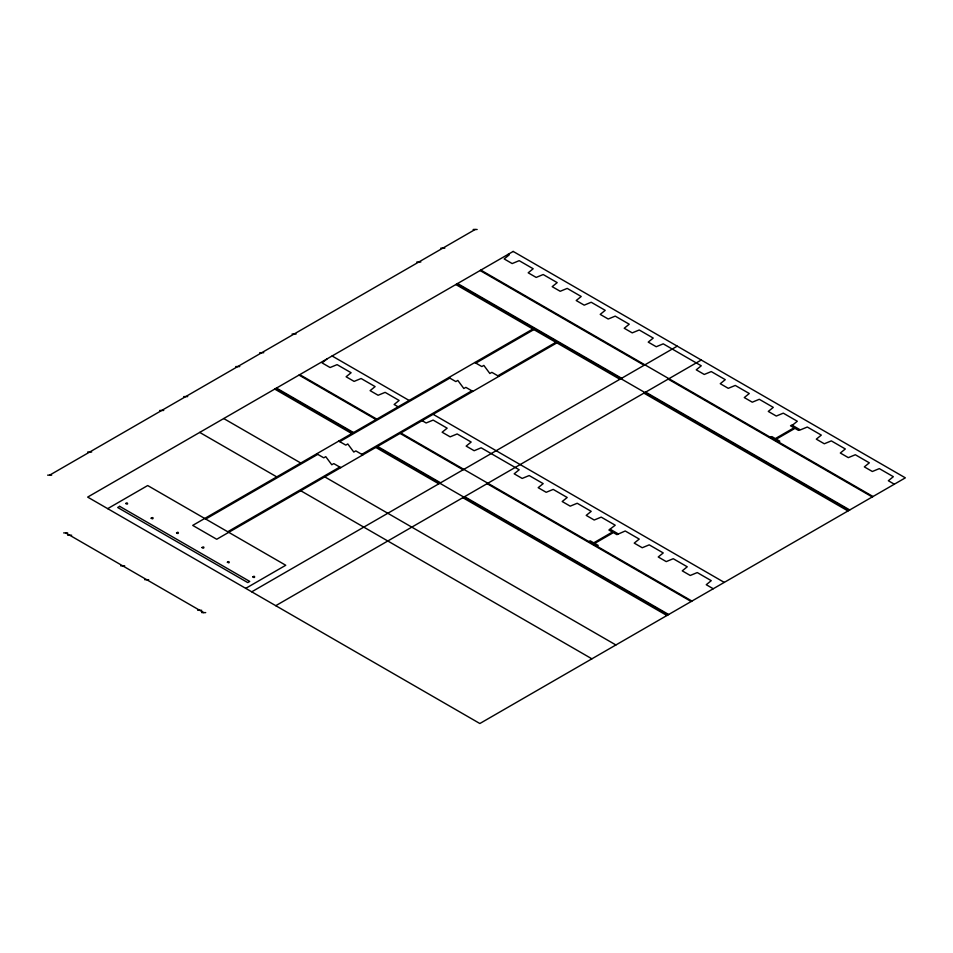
<?xml version="1.0" encoding="UTF-8"?>
<svg xmlns="http://www.w3.org/2000/svg" width="953" height="953" viewBox="0 0 953 953"><rect width="100%" height="100%" fill="white"/><g stroke="black" fill="none" stroke-linecap="round" stroke-linejoin="round"><path stroke-width="1.43" d="M327.093 358.864L322.09 362.914L330.095 367.524L337.1 364.642L351.109 372.73L346.106 376.769L354.111 381.391L361.104 378.508L375.113 386.596L370.109 390.635L378.115 395.257L385.119 392.362L399.128 400.451L394.125 404.501L398.128 406.812M588.894 541.578L590.205 540.816L593.731 542.841L612.422 532.048L608.896 530.023L615.221 525.21L601.212 517.134L594.207 520.016L586.214 515.394L591.205 511.356L577.208 503.267L570.204 506.15L562.199 501.528L567.202 497.49L553.193 489.401L546.188 492.296L538.183 487.674L543.186 483.624L529.189 475.547L522.184 478.43L514.179 473.808L519.182 469.769L481.158 447.815L474.153 450.709L466.16 446.087L471.163 442.037L457.154 433.949L450.15 436.843L442.144 432.221L447.148 428.183L433.139 420.094L426.134 422.977L422.131 420.666M792.3 425.288L797.304 421.25L783.295 413.161L776.29 416.044L768.285 411.422L773.288 407.384L759.291 399.295L752.286 402.19L744.281 397.568L749.284 393.518L735.275 385.441L728.271 388.324L720.265 383.702L725.269 379.663L711.26 371.575L704.255 374.458L696.262 369.835L701.265 365.797L663.24 343.842L656.236 346.737L648.231 342.115L653.234 338.077L639.237 329.988L632.232 332.871L624.227 328.249L629.23 324.211L615.221 316.122L608.217 319.017L600.211 314.395L605.215 310.344L591.205 302.256L584.213 305.151L576.208 300.529L581.211 296.49L567.202 288.402L560.197 291.284L552.192 286.662L557.195 282.624L543.186 274.535L536.182 277.418L528.188 272.808L533.18 268.758L519.182 260.669L512.178 263.564L504.173 258.942L509.176 254.904L508.175 254.32M49.651 475.154L475.154 229.482M107.677 508.652L147.691 485.542L285.757 565.26L245.743 588.358M532.87 329.011L192.709 525.401L216.724 539.267L556.874 342.877M205.717 519.051L317.766 454.355M339.78 441.644L449.828 378.115M475.845 363.093L533.871 329.595M227.731 531.75L339.78 467.065M361.795 454.355L471.842 390.813M497.847 375.804L555.873 342.306M251.735 591.825L677.249 346.153M275.751 605.691L701.265 360.02M770.489 437.332L771.811 436.569L775.337 438.594L794.016 427.814L790.502 425.777L791.824 425.014L800.306 429.91L807.31 427.027L821.307 435.104L816.316 439.154L824.309 443.776L831.314 440.882L845.323 448.97L840.32 453.02L848.325 457.631L855.329 454.748L869.339 462.836L864.335 466.875L872.34 471.497L879.333 468.614L893.342 476.691L888.339 480.741L894.343 484.207M596.888 546.188L598.21 545.426L594.696 543.401L613.387 532.608L616.901 534.645L625.228 530.988L639.237 539.076L634.233 543.115L642.239 547.737L649.231 544.854L663.24 552.943L658.237 556.981L666.242 561.603L673.247 558.72L687.256 566.797L682.253 570.847L690.258 575.469L697.262 572.574L711.26 580.663L706.256 584.713L713.261 588.751M778.494 441.954L779.816 441.191L776.29 439.154L794.981 428.362L798.507 430.399L799.829 429.636M473.153 229.482L477.155 229.482M440.822 248.149L444.825 248.149M416.818 262.015L420.821 262.015M292.083 334.026L296.085 334.026M259.74 352.693L263.743 352.693M235.736 366.56L239.739 366.56M183.715 396.591L187.717 396.591M159.699 410.457L163.702 410.457M87.664 452.044L91.667 452.044M47.65 475.154L51.653 475.154M63.66 532.906L67.663 532.906M67.663 535.217L71.666 535.217M120.686 565.832L124.688 565.832M144.689 579.698L148.692 579.698M197.712 610.301L201.714 610.301M201.714 612.612L205.717 612.612M480.836 270.104L873.019 496.525M480.086 270.533L644.168 365.261M668.172 379.127L872.269 496.954M457.583 283.529L621.654 378.258M645.669 392.124L849.754 509.95M456.832 283.958L849.004 510.379M455.832 284.542L619.903 379.27M643.918 393.124L848.003 510.963M474.844 362.521L481.837 366.56L483.838 365.404L489.842 373.493L491.843 372.337L498.848 376.375M448.827 377.531L455.832 381.581L457.833 380.426L463.837 388.514L465.838 387.359L472.843 391.397M332.097 355.981L409.135 400.451M433.139 414.317L724.268 582.402M610.218 529.26L618.223 533.883M299.766 374.648L376.792 419.117M400.808 432.984L691.938 601.069M299.016 375.077L376.042 419.558M400.057 433.412L463.087 469.805M487.09 483.671L691.187 601.498M276.501 388.074L353.539 432.555M377.543 446.409L440.572 482.802M464.587 496.668L668.672 614.494M275.751 388.514L352.789 432.984M376.792 446.85L667.922 614.923M274.75 389.086L351.788 433.555M375.792 447.422L438.821 483.814M462.836 497.68L666.921 615.507M338.78 441.072L345.784 445.111L347.785 443.955L353.789 452.044L355.791 450.888L362.795 454.926M316.765 453.783L323.77 457.821L325.771 456.666L331.775 464.754L333.776 463.599L340.781 467.637M223.729 418.546L300.767 463.015M324.77 476.881L615.9 644.967M199.713 432.412L276.751 476.881M300.767 490.747L591.896 658.821M65.662 532.906L203.716 612.612M125.76 503.518C128.619 505.769 127.773 501.29 125.76 503.47M151.17 518.194C153.481 520.541 154.029 515.99 151.182 518.146M176.579 532.858C179.081 535.229 178.997 530.595 176.579 532.858M201.988 547.534C204.395 549.893 204.704 545.247 201.988 547.534M227.398 562.199C230.149 564.486 229.554 559.947 227.398 562.199M252.807 576.875C255.249 579.221 255.321 574.695 252.819 576.827M513.179 251.437L87.664 497.097L479.847 723.518L905.35 477.846L513.179 251.437M119.685 506.341L117.684 507.496L247.744 582.581L249.734 581.425L119.685 506.341"/></g></svg>
